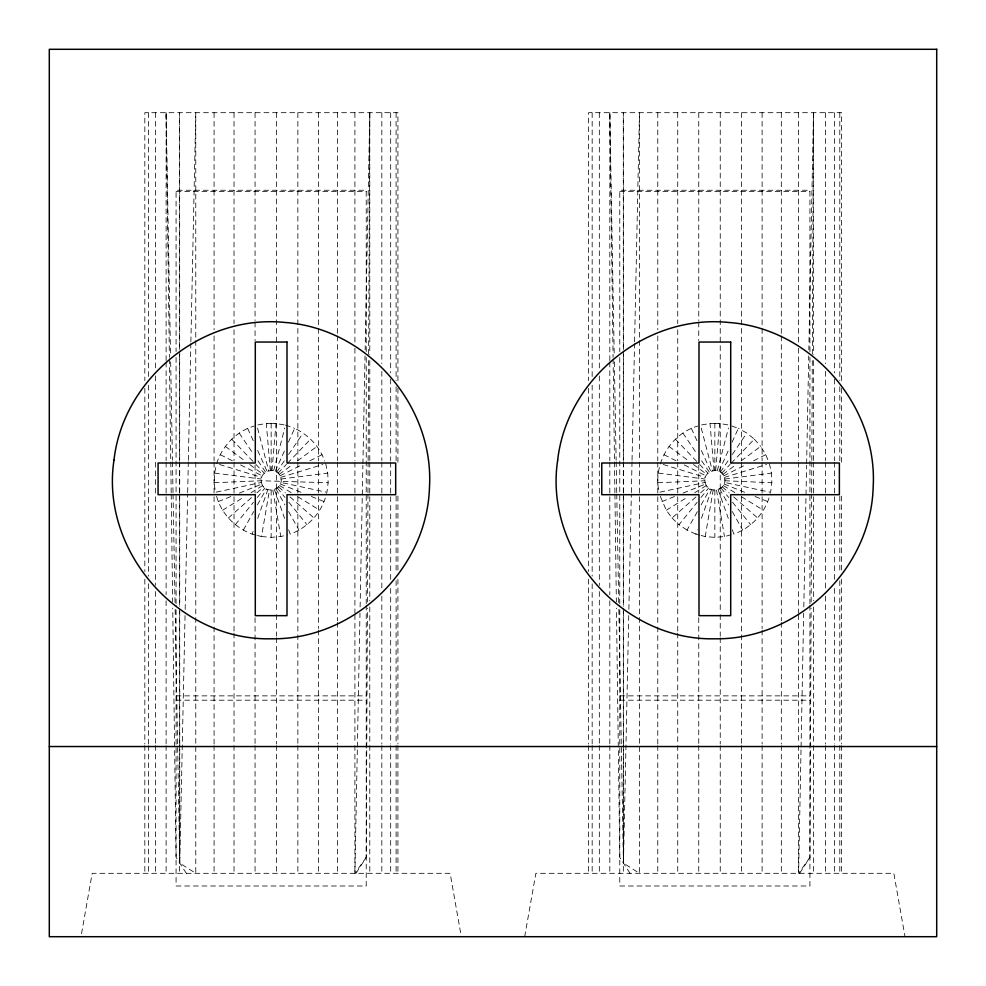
<?xml version="1.0" encoding="UTF-8"?>
<svg xmlns="http://www.w3.org/2000/svg" width="986" height="986" viewBox="0 0 986 986"><rect width="100%" height="100%" fill="white"/><g stroke="black" fill="none" stroke-linecap="round" stroke-linejoin="round"><path stroke-width="0.74" stroke-dasharray="4.93 3.7" d="M355.971 873.313L366.225 857.401L367.421 608.128M367.445 601.978L367.963 494.269M367.963 492.729L368.111 461.966M368.123 460.425L368.604 360.408M368.628 354.257L369.787 112.687L365.14 349.808M799.671 873.313L809.925 857.401L811.121 608.128M811.145 601.978L811.663 494.269M811.663 492.729L811.811 461.966M811.823 460.425L812.304 360.408M812.328 354.257L813.487 112.687L808.84 349.808M366.225 857.401L354.911 873.313L357.339 748.596M357.376 747.055L359.989 613.095M360.112 606.945L362.885 465.281M362.922 463.74L365.03 355.958M809.925 857.401L798.611 873.313L801.039 748.596M801.076 747.055L803.689 613.095M803.812 606.945L806.585 465.281M806.622 463.74L808.73 355.958M185.048 615.547L179.76 863.132L195.77 873.313L195.77 745.515M185.171 609.397L187.636 494.06M187.673 492.519L188.326 461.768M188.351 460.228L190.853 343.35M190.877 341.822L195.77 112.687L195.77 339.024M628.748 615.547L623.46 863.132L639.47 873.313L639.47 745.515M628.871 609.397L631.336 494.06M631.373 492.519L632.026 461.768M632.051 460.228L634.553 343.35M634.577 341.822L639.47 112.687L639.47 339.024M261.475 482.413C263.755 495.527 285.016 489.98 280.616 477.421C277.584 465.503 258.332 470.593 261.475 482.413L215.379 492.347L214.159 482.746L214.566 473.083L216.316 464.973M705.175 482.413C707.455 495.527 728.716 489.98 724.316 477.421C721.284 465.503 702.032 470.593 705.175 482.413L659.079 492.347C652.695 464.554 670.307 433.828 697.866 426.038M271.988 470.458L275.994 423.487L266.306 423.487L256.779 425.114M715.688 470.458L719.694 423.487L710.006 423.487L700.479 425.114M325.7 463.617L327.734 473.083L328.141 482.746L326.921 492.347L280.825 482.413M769.4 463.617L771.434 473.083L771.841 482.746L770.621 492.347L724.525 482.413M257.494 535.509L261.512 536.544L269.474 490.079M731.181 534.806L724.488 536.544L714.85 537.37L705.212 536.544L713.174 490.079M81.53 933.68L92.166 873.313L450.134 873.313L460.77 933.68M524.688 936.7L535.866 873.313L893.834 873.313L905.012 936.7M273.64 470.741L284.757 428.06M717.34 470.741L728.457 428.06M288.639 529.815L290.155 534.116C308.002 527.707 322.225 512.19 326.514 493.666M732.339 529.815L733.855 534.116C751.702 527.707 765.925 512.19 770.214 493.666M216.6 496.303C221.295 513.768 235.272 527.966 252.145 534.116L253.661 529.815M257.716 518.34L267.847 489.66M699.863 535.151L695.845 534.116L697.361 529.815M701.416 518.34L711.547 489.66M216.6 463.617C222.133 446.017 236.369 431.264 254.166 426.038M275.23 471.296L284.621 450.516M288.38 442.196L294.654 428.343C308.408 434.801 319.735 446.584 324.665 461.054M718.93 471.296L728.321 450.516M732.08 442.196L738.354 428.343L729.221 425.114M243.332 530.123L253.71 511.537M257.42 504.894L266.319 488.97M695.845 534.116L687.032 530.123L697.41 511.537M701.12 504.894L710.019 488.97M276.696 472.121L284.362 460.782M288.615 454.484L303.096 433.064M720.396 472.121L728.062 460.782M732.315 454.484L746.796 433.064L738.354 428.343M235.309 524.712L253.464 502.231M257.284 497.499L264.926 488.021M687.032 530.123L679.009 524.712L697.164 502.231M700.984 497.499L708.626 488.021M278.003 473.169L286.421 464.394M287.468 463.297L310.627 439.14M721.703 473.169L730.121 464.394M731.168 463.297L754.327 439.14L746.796 433.064M228.321 518.007L252.305 496.907M256.865 492.889L263.718 486.862M660.3 496.303L666.277 510.23L672.021 518.007L696.005 496.907M700.565 492.889L707.418 486.862M279.112 474.439L292.559 464.492M297.452 460.869L317.011 446.399M722.812 474.439L736.259 464.492M741.152 460.869L760.711 446.399L765.789 454.645L768.365 461.054M222.577 510.23L244.59 496.673M251.06 492.692L262.72 485.519M666.277 510.23L688.29 496.673M694.76 492.692L706.42 485.519M279.987 475.868L301.716 464.911M309.863 460.807L322.089 454.645M723.687 475.868L745.416 464.911M753.563 460.807L765.789 454.645M218.214 501.591L230.921 496.488M239.388 493.086L261.968 484.015M661.914 501.591L674.621 496.488M683.088 493.086L705.668 484.015M280.616 477.421L322.792 464.505M724.316 477.421L766.492 464.505M261.512 536.544L271.15 537.37L280.788 536.544L287.481 534.806M280.973 479.06L327.734 473.083M724.673 479.06L771.434 473.083M214.159 482.746L261.253 480.749L328.141 482.746M657.859 482.746L704.953 480.749M176.075 191.494L366.225 191.494M619.775 191.494L809.925 191.494M176.075 695.87L366.225 695.87M619.775 695.87L809.925 695.87M176.075 700.196L366.225 700.196M619.775 700.196L809.925 700.196M724.747 480.749L771.841 482.746M658.266 473.083L705.027 479.06M214.566 473.083L261.327 479.06M727.865 424.88L719.694 423.487L710.006 423.487L714.012 470.458M284.165 424.88L275.994 423.487L266.306 423.487L270.312 470.458M701.194 535.509L705.212 536.544M252.145 534.116L256.163 535.151M663.208 464.505L705.384 477.421M219.508 464.505L261.684 477.421M285.521 425.114L294.654 428.343M724.032 484.015L746.612 493.086M755.079 496.488L767.786 501.591M280.332 484.015L302.912 493.086M311.379 496.488L324.086 501.591M663.911 454.645L676.137 460.807M684.284 464.911L706.013 475.868M220.211 454.645L232.437 460.807M240.584 464.911L262.313 475.868M723.28 485.519L734.94 492.692M741.41 496.673L763.423 510.23M279.58 485.519L291.24 492.692M297.71 496.673L319.723 510.23M668.989 446.399L688.548 460.869M693.441 464.492L706.888 474.439M225.289 446.399L244.848 460.869M249.741 464.492L263.188 474.439M722.282 486.862L729.135 492.889M733.695 496.907L757.679 518.007M278.582 486.862L285.435 492.889M289.995 496.907L313.979 518.007M672.021 518.007L679.009 524.712M675.373 439.14L698.532 463.297M699.579 464.394L707.997 473.169M231.673 439.14L254.832 463.297M255.879 464.394L264.297 473.169M754.327 439.14L760.711 446.399M721.074 488.021L728.716 497.499M732.536 502.231L750.691 524.712M277.374 488.021L285.016 497.499M288.836 502.231L306.991 524.712M682.904 433.064L697.385 454.484M701.638 460.782L709.304 472.121M239.204 433.064L253.685 454.484M257.938 460.782L265.604 472.121M630.029 873.313L619.775 857.401L616.435 608.128M186.329 873.313L176.075 857.401L172.735 608.128M719.681 488.97L728.58 504.894M732.29 511.537L742.668 530.123M275.981 488.97L284.88 504.894M288.59 511.537L298.968 530.123M691.346 428.343L697.62 442.196M701.379 450.516L710.77 471.296M247.646 428.343L253.92 442.196M257.679 450.516L267.07 471.296M718.153 489.66L728.284 518.34M274.453 489.66L284.584 518.34M701.243 428.06L712.36 470.741M257.543 428.06L268.66 470.741M716.526 490.079L724.488 536.544M272.826 490.079L280.788 536.544M609.816 360.58L609.816 112.687L614.241 355.663M614.352 361.813L616.139 460.228M616.164 461.768L616.731 492.519M616.755 494.06L618.74 603.247M618.851 609.397L623.46 863.132L623.423 607.857M166.116 360.58L166.116 112.687L170.541 355.663M170.652 361.813L172.439 460.228M172.464 461.768L173.031 492.519M173.055 494.06L175.04 603.247M175.151 609.397L179.76 863.132L179.723 607.857M609.816 112.687L613.082 357.326M613.107 358.867L614.463 460.425M614.488 461.966L614.894 492.729M614.919 494.269L616.361 601.978M166.116 112.687L169.382 357.326M169.407 358.867L170.763 460.425M170.788 461.966L171.194 492.729M171.219 494.269L172.661 601.978M841.625 380.596L841.625 112.687L588.531 112.687L588.531 380.596M841.625 388.299L841.625 462.2M841.625 496.081L841.625 571.523M841.625 579.226L841.625 743.974M841.625 745.515L841.625 873.313M839.801 112.687L839.801 380.596M839.801 386.758L839.801 460.672M839.801 496.081L839.801 573.063M839.801 580.766L839.801 743.974M839.801 745.515L839.801 873.313M834.378 112.687L834.378 372.905M834.378 379.055L834.378 460.672M834.378 462.2L834.378 582.307M834.378 588.469L834.378 743.974M834.378 745.515L834.378 873.313M825.528 112.687L825.528 363.661M825.528 371.365L825.528 460.672M825.528 462.2L825.528 589.998M825.528 596.16L825.528 743.974M825.528 745.515L825.528 873.313M813.487 112.687L813.487 354.43M813.487 360.58L813.487 460.672M813.487 462.2L813.487 600.782M813.487 606.945L813.487 743.974M813.487 745.515L813.487 873.313M809.925 351.62L809.925 190.249L619.775 190.249L619.775 351.62M809.925 357.474L809.925 603.666M809.925 605.194L809.925 885.995L619.775 885.995L619.775 605.194M798.611 112.687L798.611 342.105M798.611 348.268L798.611 460.672M798.611 462.2L798.611 613.095M798.611 614.635L798.611 743.974M798.611 745.515L798.611 873.313M781.319 112.687L781.319 334.402M781.319 335.943L781.319 460.672M781.319 462.2L781.319 620.798M781.319 622.339L781.319 743.974M781.319 745.515L781.319 873.313M762.116 112.687L762.116 460.672M762.116 462.2L762.116 628.501M762.116 630.042L762.116 743.974M762.116 745.515L762.116 873.313M741.558 112.687L741.558 460.672M741.558 462.2L741.558 743.974M741.558 745.515L741.558 873.313M720.236 112.687L720.236 613.095M720.236 614.635L720.236 636.192M720.236 637.732L720.236 743.974M720.236 745.515L720.236 873.313M714.85 423.277L714.85 470.421M714.85 490.227L714.85 537.37M698.754 112.687L698.754 320.549M698.754 322.089L698.754 340.564M698.754 465.281L698.754 493M698.754 617.717L698.754 743.974M698.754 745.515L698.754 873.313M677.727 112.687L677.727 323.63M677.727 329.792L677.727 460.672M677.727 462.2L677.727 631.57M677.727 633.111L677.727 743.974M677.727 745.515L677.727 873.313M657.773 112.687L657.773 329.792M657.773 335.943L657.773 460.672M657.773 462.2L657.773 625.42M657.773 626.96L657.773 743.974M657.773 745.515L657.773 873.313M639.47 340.564L639.47 460.672M639.47 462.2L639.47 743.974M623.374 349.5L623.325 112.687L623.325 348.268M623.374 351.041L623.386 460.228M623.386 461.768L623.399 492.519M623.399 494.06L623.423 606.316M623.325 354.43L623.325 460.672M623.325 462.2L623.325 606.945M623.325 608.485L623.325 743.974M623.325 745.515L623.325 873.313M619.775 357.474L619.775 603.666M609.816 362.121L609.816 460.672M609.816 462.2L609.816 594.62M609.816 600.782L609.816 743.974M609.816 745.515L609.816 873.313M599.328 112.687L599.328 368.283M599.328 375.974L599.328 585.388M599.328 591.538L599.328 743.974M599.328 745.515L599.328 873.313M592.167 112.687L592.167 377.515M592.167 385.218L592.167 576.144M592.167 583.848L592.167 743.974M592.167 745.515L592.167 873.313M588.531 388.299L588.531 571.523M588.531 579.226L588.531 743.974M588.531 745.515L588.531 873.313M397.925 380.596L397.925 112.687L144.831 112.687L144.831 380.596M397.925 388.299L397.925 462.2M397.925 496.081L397.925 571.523M397.925 579.226L397.925 743.974M397.925 745.515L397.925 873.313M396.101 112.687L396.101 380.596M396.101 386.758L396.101 460.672M396.101 496.081L396.101 573.063M396.101 580.766L396.101 743.974M396.101 745.515L396.101 873.313M390.678 112.687L390.678 372.905M390.678 379.055L390.678 460.672M390.678 462.2L390.678 582.307M390.678 588.469L390.678 743.974M390.678 745.515L390.678 873.313M381.829 112.687L381.829 363.661M381.829 371.365L381.829 460.672M381.829 462.2L381.829 589.998M381.829 596.16L381.829 743.974M381.829 745.515L381.829 873.313M369.787 112.687L369.787 354.43M369.787 360.58L369.787 460.672M369.787 462.2L369.787 600.782M369.787 606.945L369.787 743.974M369.787 745.515L369.787 873.313M366.225 351.62L366.225 190.249L176.075 190.249L176.075 351.62M366.225 357.474L366.225 603.666M366.225 605.194L366.225 885.995L176.075 885.995L176.075 605.194M354.911 112.687L354.911 342.105M354.911 348.268L354.911 460.672M354.911 462.2L354.911 613.095M354.911 614.635L354.911 743.974M354.911 745.515L354.911 873.313M337.619 112.687L337.619 334.402M337.619 335.943L337.619 460.672M337.619 462.2L337.619 620.798M337.619 622.339L337.619 743.974M337.619 745.515L337.619 873.313M318.416 112.687L318.416 460.672M318.416 462.2L318.416 628.501M318.416 630.042L318.416 743.974M318.416 745.515L318.416 873.313M297.858 112.687L297.858 460.672M297.858 462.2L297.858 743.974M297.858 745.515L297.858 873.313M276.536 112.687L276.536 613.095M276.536 614.635L276.536 636.192M276.536 637.732L276.536 743.974M276.536 745.515L276.536 873.313M271.15 423.277L271.15 470.421M271.15 490.227L271.15 537.37M255.054 112.687L255.054 320.549M255.054 322.089L255.054 340.564M255.054 465.281L255.054 493M255.054 617.717L255.054 743.974M255.054 745.515L255.054 873.313M234.027 112.687L234.027 323.63M234.027 329.792L234.027 460.672M234.027 462.2L234.027 631.57M234.027 633.111L234.027 743.974M234.027 745.515L234.027 873.313M214.073 112.687L214.073 329.792M214.073 335.943L214.073 460.672M214.073 462.2L214.073 625.42M214.073 626.96L214.073 743.974M214.073 745.515L214.073 873.313M195.77 340.564L195.77 460.672M195.77 462.2L195.77 743.974M179.674 349.5L179.625 112.687L179.625 348.268M179.674 351.041L179.686 460.228M179.686 461.768L179.698 492.519M179.698 494.06L179.723 606.316M179.625 354.43L179.625 460.672M179.625 462.2L179.625 606.945M179.625 608.485L179.625 743.974M179.625 745.515L179.625 873.313M176.075 357.474L176.075 603.666M166.116 362.121L166.116 460.672M166.116 462.2L166.116 594.62M166.116 600.782L166.116 743.974M166.116 745.515L166.116 873.313M155.628 112.687L155.628 368.283M155.628 375.974L155.628 585.388M155.628 591.538L155.628 743.974M155.628 745.515L155.628 873.313M148.467 112.687L148.467 377.515M148.467 385.218L148.467 576.144M148.467 583.848L148.467 743.974M148.467 745.515L148.467 873.313M144.831 388.299L144.831 571.523M144.831 579.226L144.831 743.974M144.831 745.515L144.831 873.313"/><path stroke-width="1.48" d="M49.3 746.538L936.7 746.538M113.969 460.191C100.141 551.371 178.947 640.912 271.15 638.792C353.419 640.099 427.295 569.304 429.477 487.047C434.271 404.901 366.681 328.091 284.584 322.434C202.722 314.14 123.114 378.414 113.969 460.191M557.669 460.191C543.841 551.371 622.647 640.912 714.85 638.792C797.119 640.099 870.995 569.304 873.177 487.047C877.971 404.901 810.381 328.091 728.284 322.434C646.422 314.14 566.814 378.414 557.669 460.191M936.7 49.3L49.3 49.3L49.3 936.7L936.7 936.7L936.7 49.3M287 342.043L255.3 342.043L255.3 463.001L158.068 463.001L158.068 494.689L255.3 494.689L255.3 615.658L287 615.658L287 494.689L395.682 494.689L395.682 463.001L287 463.001L287 342.043M730.7 342.043L699 342.043L699 463.001L601.768 463.001L601.768 494.689L699 494.689L699 615.658L730.7 615.658L730.7 494.689L839.382 494.689L839.382 463.001L730.7 463.001L730.7 342.043"/></g></svg>
